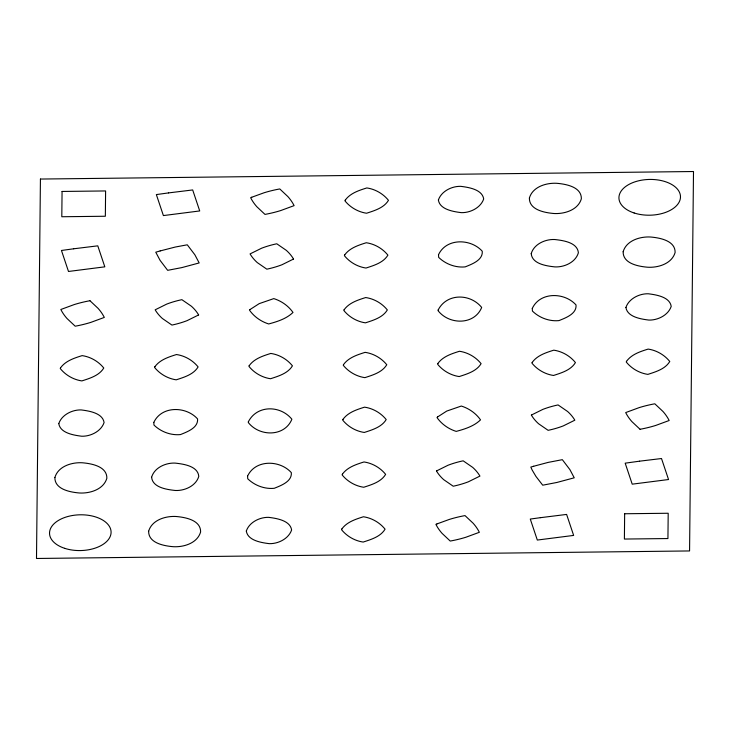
<?xml version="1.0" encoding="UTF-8"?>
<svg xmlns="http://www.w3.org/2000/svg" width="730" height="730" viewBox="0 0 730 730"><rect width="100%" height="100%" fill="white"/><g stroke="black" fill="none" stroke-linecap="round" stroke-linejoin="round"><path stroke-width="1.09" d="M198.642 314.931L187.072 320.652A69.724 40.488 -1.3 0 1 171.933 325.069L162.388 318.499A69.724 40.488 -1.3 0 1 155.171 309.812L166.732 304.091A69.724 40.488 -1.3 0 1 181.879 299.674L191.415 306.244A69.724 40.488 -1.3 0 1 198.633 314.931M293.542 259.031L281.972 264.753A69.724 40.488 -1.3 0 1 266.833 269.178L257.288 262.599A69.724 40.488 -1.3 0 1 250.071 253.912L261.632 248.2A69.724 40.488 -1.3 0 1 276.779 243.784L286.315 250.353A69.724 40.488 -1.3 0 1 293.533 259.041M436.458 470.969L448.028 465.247A69.724 40.488 -1.3 0 1 463.167 460.822L472.711 467.401A69.724 40.488 -1.3 0 1 479.929 476.088L468.368 481.8A69.724 40.488 -1.3 0 1 453.221 486.216L443.685 479.647A69.724 40.488 -1.3 0 1 436.467 470.959M531.358 415.069L542.928 409.348A69.724 40.488 -1.3 0 1 558.067 404.931L567.611 411.501A69.724 40.488 -1.3 0 1 574.829 420.188L563.268 425.909A69.724 40.488 -1.3 0 1 548.12 430.326L538.585 423.756A69.724 40.488 -1.3 0 1 531.367 415.069M640.037 429.267L631.879 421.602A88.932 51.638 -1.3 0 1 625.692 412.578L639.124 407.632A88.932 51.638 -1.3 0 1 654.81 403.799L662.977 411.483A88.932 51.638 -1.3 0 1 669.164 420.507L655.732 425.444A88.932 51.638 -1.3 0 1 640.046 429.276M89.963 300.733L98.121 308.398A88.932 51.638 -1.3 0 1 104.308 317.422L90.876 322.368A88.932 51.638 -1.3 0 1 75.19 326.201L67.023 318.517A88.932 51.638 -1.3 0 1 60.836 309.493L74.268 304.556A88.932 51.638 -1.3 0 1 89.954 300.724M40.433 179.051L36.5 558.477L689.567 550.949L693.5 171.523L40.433 179.051M62.068 191.452L61.804 216.746L105.348 216.244L105.604 190.95L62.068 191.452M624.652 513.756L624.396 539.05L667.932 538.548L668.196 513.254L624.652 513.756M151.612 477.228C152.561 487.613 166.924 489.556 175.346 490.487C184.717 490.916 196.023 485.915 198.788 476.352C197.839 465.968 183.476 464.024 175.054 463.094C165.683 462.665 154.377 467.665 151.612 477.228M531.212 253.648C532.161 264.032 546.524 265.976 554.946 266.906C564.317 267.335 575.623 262.335 578.388 252.772C577.439 242.387 563.076 240.444 554.654 239.513C545.283 239.084 533.977 244.085 531.212 253.648M248.355 421.794L248.319 422.551C259.533 436.832 284.645 436.96 291.881 419.239C280.429 405.095 256.96 404.858 248.355 421.794M438.155 310.004L438.119 310.761C449.333 325.042 474.445 325.169 481.681 307.449C470.23 293.305 446.76 293.068 438.155 310.004M58.783 423.601C60.216 433.091 73.675 435.217 81.769 436.23C90.666 436.467 101.123 431.339 104.089 422.542C102.656 413.052 89.197 410.926 81.103 409.922C72.206 409.676 61.749 414.804 58.783 423.601M246.311 531.038C247.744 540.529 261.203 542.655 269.297 543.658C278.194 543.905 288.651 538.767 291.617 529.971C290.184 520.49 276.725 518.364 268.631 517.351C259.734 517.105 249.277 522.242 246.311 531.038M438.383 200.029C439.816 209.51 453.275 211.636 461.369 212.649C470.266 212.895 480.723 207.758 483.689 198.962C482.256 189.471 468.797 187.345 460.703 186.342C451.806 186.095 441.349 191.233 438.383 200.029M625.911 307.458C627.344 316.948 640.803 319.074 648.897 320.078C657.794 320.324 668.251 315.196 671.217 306.399C669.784 296.909 656.325 294.783 648.231 293.77C639.334 293.533 628.877 298.661 625.911 307.458M54.887 477.502C54.613 489.419 70.281 492.212 79.543 492.996C90.082 493.571 103.605 489.447 106.854 478.26C107.127 466.333 91.451 463.541 82.198 462.765C71.649 462.181 58.126 466.306 54.887 477.502M148.646 531.212C148.373 543.138 164.049 545.93 173.302 546.706C183.85 547.29 197.374 543.166 200.613 531.978C200.887 520.052 185.219 517.26 175.957 516.484C165.418 515.9 151.895 520.025 148.646 531.212M529.387 198.022C529.113 209.948 544.781 212.74 554.043 213.516C564.582 214.1 578.105 209.975 581.354 198.788C581.627 186.862 565.951 184.07 556.698 183.294C546.149 182.71 532.626 186.834 529.387 198.022M623.146 251.74C622.873 263.667 638.549 266.459 647.802 267.235C658.351 267.819 671.874 263.694 675.113 252.498C675.387 240.581 659.719 237.788 650.457 237.004C639.918 236.429 626.395 240.553 623.146 251.74M153.811 422.405L153.966 425.043C160.856 431.777 170.847 435.536 180.474 434.578C187.199 431.859 198.377 427.816 197.565 418.92C186.095 406.09 161.622 405.615 153.811 422.405M247.579 476.115L247.735 478.761C254.624 485.496 264.607 489.255 274.243 488.297C280.968 485.578 292.137 481.535 291.334 472.639C279.855 459.809 255.391 459.325 247.579 476.115M438.511 254.715L438.666 257.362C445.555 264.096 455.547 267.855 465.174 266.888C471.899 264.178 483.077 260.135 482.265 251.239C470.795 238.409 446.322 237.925 438.511 254.715M532.279 308.434L532.435 311.08C539.324 317.815 549.307 321.574 558.943 320.607C565.668 317.897 576.837 313.845 576.034 304.957C564.555 292.128 540.091 291.644 532.279 308.434M60.544 367.838L60.234 368.513C65.554 375.129 73.474 379.691 81.87 380.914C89.79 378.341 99.234 375.594 103.769 368.011C98.45 361.405 90.538 356.842 82.134 355.62C74.323 358.065 65.508 360.866 60.544 367.838M154.879 366.743L154.568 367.427C159.888 374.034 167.8 378.596 176.204 379.828C184.124 377.246 193.569 374.499 198.104 366.925C192.784 360.319 184.873 355.756 176.468 354.534C168.657 356.979 159.843 359.78 154.879 366.743M249.213 365.657L248.903 366.341C254.223 372.948 262.134 377.51 270.538 378.733C278.449 376.16 287.903 373.413 292.438 365.839C287.118 359.224 279.198 354.661 270.803 353.439C262.992 355.884 254.177 358.695 249.213 365.657M345.244 200.148L344.934 200.832C350.254 207.439 358.174 212.001 366.57 213.233C374.49 210.651 383.934 207.904 388.47 200.33C383.15 193.724 375.238 189.161 366.834 187.939C359.023 190.384 350.208 193.185 345.244 200.148M344.679 254.952L344.368 255.637C349.688 262.252 357.6 266.815 366.004 268.038C373.924 265.464 383.369 262.709 387.904 255.135C382.584 248.529 374.673 243.966 366.268 242.743C358.457 245.189 349.643 247.99 344.679 254.952M344.113 309.766L343.803 310.442C349.123 317.057 357.034 321.62 365.438 322.843C373.349 320.269 382.803 317.513 387.338 309.94C382.018 303.333 374.098 298.771 365.703 297.548C357.892 299.993 349.077 302.795 344.113 309.766M343.538 364.571L343.228 365.255C348.557 371.862 356.468 376.424 364.872 377.647C372.784 375.074 382.228 372.327 386.772 364.745C381.443 358.138 373.532 353.576 365.128 352.353C357.317 354.798 348.502 357.6 343.538 364.571M342.972 419.376L342.662 420.06C347.982 426.667 355.902 431.229 364.297 432.452C372.218 429.879 381.662 427.132 386.197 419.558C380.877 412.943 372.966 408.38 364.562 407.157C356.751 409.603 347.936 412.413 342.972 419.376M342.406 474.181L342.096 474.865C347.416 481.471 355.327 486.034 363.732 487.257C371.652 484.683 381.096 481.937 385.632 474.363C380.312 467.748 372.4 463.185 363.996 461.962C356.185 464.408 347.37 467.218 342.406 474.181M341.841 528.985L341.53 529.67C346.85 536.276 354.762 540.839 363.166 542.061C371.077 539.488 380.531 536.742 385.066 529.168C379.746 522.561 371.826 517.999 363.43 516.767C355.62 519.212 346.805 522.023 341.841 528.985M437.872 363.476L437.562 364.16C442.882 370.776 450.802 375.339 459.197 376.561C467.118 373.979 476.562 371.232 481.097 363.659C475.777 357.052 467.866 352.49 459.462 351.267C451.651 353.712 442.836 356.514 437.872 363.476M532.207 362.39L531.896 363.075C537.216 369.681 545.127 374.244 553.532 375.466C561.452 372.893 570.896 370.147 575.432 362.573C570.112 355.966 562.2 351.404 553.796 350.172C545.985 352.617 537.17 355.428 532.207 362.39M626.541 361.304L626.231 361.989C631.55 368.595 639.462 373.158 647.866 374.38C655.777 371.807 665.231 369.061 669.766 361.487C664.446 354.871 656.525 350.309 648.13 349.086C640.32 351.531 631.505 354.342 626.541 361.304M250.062 309.52L249.477 310.131C254.086 316.71 261.039 321.574 268.686 323.956C277.309 321.638 286.434 318.8 292.995 312.44C288.387 305.852 281.433 300.988 273.786 298.606L259.205 303.634L250.062 309.52M437.589 416.949L437.005 417.56C441.613 424.148 448.567 429.012 456.213 431.393C464.837 429.076 473.962 426.238 480.523 419.869C475.914 413.29 468.961 408.426 461.314 406.044L446.733 411.072L437.589 416.949M251.759 197.237L250.645 197.702A88.932 51.638 -1.3 0 0 256.832 206.727L264.981 214.401A88.932 51.638 -1.3 0 0 280.676 210.578L294.099 205.632A88.932 51.638 -1.3 0 0 287.912 196.616L279.763 188.942A88.932 51.638 -1.3 0 0 264.068 192.766L251.759 197.237M437.014 523.903L435.901 524.368A88.932 51.638 -1.3 0 0 442.088 533.384L450.237 541.058A88.932 51.638 -1.3 0 0 465.932 537.234L479.355 532.298A88.932 51.638 -1.3 0 0 473.168 523.273L465.019 515.599A88.932 51.638 -1.3 0 0 449.324 519.422L437.014 523.903M160.144 250.938L155.764 252.197L160.089 260.364L167.663 270.328L181.834 267.6L199.18 262.937L194.855 254.77L187.281 244.805L175.282 247.041L160.144 250.938M533.657 466.251L530.82 467.063L532.124 469.974L535.948 476.425L542.718 485.195L556.89 482.466L574.236 477.803L569.911 469.636L562.337 459.672L548.166 462.4L533.657 466.251M168.575 192.903L156.357 194.582L163.392 215.578L199.719 210.943L192.683 189.946L168.575 192.903M73.675 248.793L61.457 250.472L68.492 271.469L104.819 266.833L97.783 245.837L73.675 248.793M639.589 461.177L625.181 463.167L632.216 484.163L668.543 479.528L661.508 458.531L639.589 461.177M540.337 517.689L530.281 519.057L537.317 540.054L573.643 535.418L566.608 514.422L540.337 517.689M634.151 212.987A30.788 17.885 -1.3 0 0 680.488 196.963A30.788 17.885 -1.3 0 0 634.47 182.007A30.788 17.885 -1.3 0 0 634.151 212.987M64.751 548.349A30.788 17.885 -1.3 0 0 111.088 532.325A30.788 17.885 -1.3 0 0 65.07 517.369A30.788 17.885 -1.3 0 0 64.751 548.349"/></g></svg>
